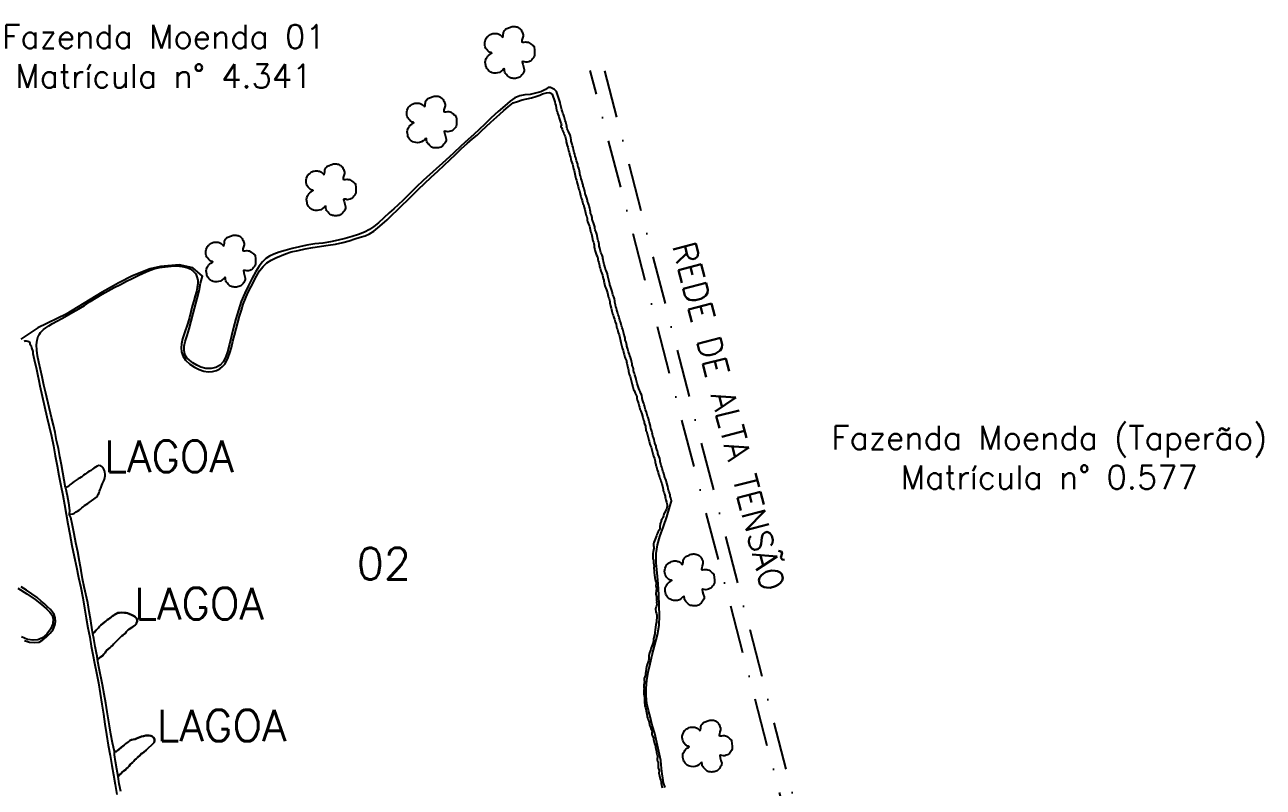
# Model space of a CAD drawing. Header units: metres. Extents: x 731494 to 733974, y 7842476 to 7845984.
# Drawn here: x 732071 to 733052, y 7844543 to 7845148 of the extents above; entities that cross this region are included whole.
import ezdxf
from ezdxf.enums import TextEntityAlignment as Align

# ---------------------------------------------------------------- set-up
doc = ezdxf.new("R2010")
doc.units = ezdxf.units.M
doc.header["$LTSCALE"] = 0.6
for name, pattern in [('CONTINUO', [0]), ('DASHDOT', [25.4, 12.7, -6.35, 0, -6.35]), ('LIN0', [0])]:
    doc.linetypes.add(name, pattern=pattern)
for name, color, linetype in [('0114053006', 1, 'Continuous'), ('0114053006001', 5, 'Continuous'), ('0114053006002', 5, 'Continuous'), ('LAGOA', 7, 'Continuous'), ('MATO', 94, 'LIN0'), ('REDE_DE_LUZ', 6, 'Continuous'), ('RESERVA', 3, 'Continuous'), ('TEXTO', 7, 'Continuous')]:
    doc.layers.add(name, color=color, linetype=linetype)
doc.styles.add('Simplex', font='simplex.shx')

# ---------------------------------------------------------------- blocks, each defined once
blk = doc.blocks.new('MATO')
at = {"layer": 'MATO', "linetype": 'CONTINUO'}
blk.add_lwpolyline([(733467.07, 7843526.15), (733466.34, 7843525.48), (733465.48, 7843524.72), (733464.52, 7843524), (733463.43, 7843523.71), (733462.33, 7843523.59), (733461.27, 7843523.63), (733460.4, 7843523.81), (733459.63, 7843524.12), (733458.95, 7843524.53), (733458.31, 7843525.01), (733457.76, 7843525.56), (733457.31, 7843526.14), (733457, 7843526.7), (733456.78, 7843527.31), (733456.63, 7843527.99), (733456.48, 7843528.9), (733456.41, 7843529.83), (733456.44, 7843530.73), (733456.67, 7843531.39), (733456.98, 7843531.95), (733457.33, 7843532.45), (733457.59, 7843532.9), (733457.89, 7843533.32), (733458.26, 7843533.73), (733458.98, 7843534.19), (733459.65, 7843534.63), (733460.14, 7843535), (733459.93, 7843535.15), (733459.49, 7843535.26), (733458.95, 7843535.38), (733458.56, 7843535.6), (733458.17, 7843535.92), (733457.77, 7843536.35), (733457.27, 7843536.98), (733456.79, 7843537.71), (733456.39, 7843538.52), (733456.18, 7843539.35), (733456.09, 7843540.22), (733456.14, 7843541.11), (733456.39, 7843542.09), (733456.74, 7843543.01), (733457.14, 7843543.81), (733457.44, 7843544.23), (733457.78, 7843544.53), (733458.18, 7843544.78), (733458.76, 7843545.2), (733459.41, 7843545.6), (733460.09, 7843545.95), (733460.78, 7843546.11), (733461.45, 7843546.2), (733462.1, 7843546.21), (733462.67, 7843546.19), (733463.21, 7843546.11), (733463.7, 7843545.98), (733464.14, 7843545.84), (733464.55, 7843545.65), (733464.97, 7843545.4), (733465.47, 7843544.85), (733465.95, 7843544.38), (733466.36, 7843544.16), (733466.56, 7843544.8), (733466.69, 7843545.65), (733466.77, 7843546.53), (733466.86, 7843546.91), (733466.97, 7843547.21), (733467.13, 7843547.47), (733467.41, 7843547.93), (733467.75, 7843548.38), (733468.16, 7843548.79), (733468.65, 7843549.02), (733469.17, 7843549.2), (733469.71, 7843549.35), (733470.2, 7843549.6), (733470.7, 7843549.83), (733471.22, 7843550.02), (733471.77, 7843550.13), (733472.34, 7843550.18), (733472.91, 7843550.18), (733473.47, 7843550.15), (733474, 7843550.07), (733474.51, 7843549.95), (733474.98, 7843549.77), (733475.42, 7843549.54), (733475.82, 7843549.26), (733476.17, 7843548.97), (733476.49, 7843548.62), (733476.79, 7843548.22), (733477.1, 7843547.71), (733477.39, 7843547.14), (733477.63, 7843546.54), (733477.83, 7843546.01), (733477.95, 7843545.4), (733477.96, 7843544.68), (733477.62, 7843543.5), (733477.31, 7843542.34), (733477.19, 7843541.37), (733477.8, 7843541.2), (733478.61, 7843541.26), (733479.52, 7843541.4), (733480.19, 7843541.33), (733480.83, 7843541.18), (733481.44, 7843540.94), (733482.09, 7843540.51), (733482.7, 7843540.01), (733483.25, 7843539.5), (733483.67, 7843539.27), (733484.01, 7843538.94), (733484.26, 7843538.36), (733484.46, 7843536.92), (733484.56, 7843535.33), (733484.53, 7843533.79), (733484.26, 7843532.92), (733483.87, 7843532.26), (733483.41, 7843531.75), (733482.98, 7843531.21), (733482.49, 7843530.76), (733481.92, 7843530.39), (733481.18, 7843530.09), (733480.38, 7843529.88), (733479.58, 7843529.76), (733478.72, 7843529.99), (733478, 7843530.12), (733477.53, 7843529.94), (733477.78, 7843528.67), (733478.2, 7843527.17), (733478.62, 7843525.68), (733478.59, 7843524.92), (733478.41, 7843524.34), (733478.12, 7843523.86), (733477.76, 7843523.24), (733477.34, 7843522.66), (733476.89, 7843522.12), (733476.47, 7843521.69), (733476.03, 7843521.33), (733475.53, 7843521.04), (733474.92, 7843520.82), (733474.27, 7843520.66), (733473.6, 7843520.57), (733472.94, 7843520.56), (733472.3, 7843520.6), (733471.69, 7843520.69), (733471.19, 7843520.74), (733470.72, 7843520.87), (733470.26, 7843521.09), (733469.7, 7843521.56), (733469.14, 7843522.12), (733468.61, 7843522.71), (733468.17, 7843523.16), (733467.79, 7843523.64), (733467.5, 7843524.16), (733467.38, 7843524.96), (733467.28, 7843525.73), (733467.15, 7843526.37)], dxfattribs=at)

msp = doc.modelspace()

# ---------------------------------------------------------------- linework, layer by layer
at = {"layer": '0114053006'}
for points in [[(732578.14, 7844543.2), (732576.96, 7844546.86), (732576.29, 7844550.52), (732575.84, 7844554.04), (732575.33, 7844558.41), (732574.77, 7844564.53), (732570.08, 7844586.08), (732568.04, 7844592.56), (732566.53, 7844598.46), (732565.13, 7844604.21), (732563.81, 7844609.79), (732563.26, 7844615.77), (732563.2, 7844621.87), (732563.77, 7844628.13), (732564.81, 7844634.7), (732566.22, 7844641.31), (732567.98, 7844648.4), (732570.11, 7844656.24), (732572.05, 7844664.25), (732573.34, 7844671.8), (732573.84, 7844679.28), (732573.59, 7844687.4), (732573.15, 7844696.04), (732572.55, 7844704.76), (732571.79, 7844713.32), (732571.21, 7844721.3), (732570.98, 7844728.69), (732572.07, 7844735.57), (732574.06, 7844742.35), (732576.85, 7844750.22), (732579.53, 7844757.91), (732581.95, 7844765.94), (732583.26, 7844770.21), (732583.16, 7844770.53), (732582.64, 7844772.53), (732582.34, 7844773.39), (732582.29, 7844773.65), (732582.26, 7844775.49), (732581.63, 7844776.48), (732581.57, 7844776.83), (732581.14, 7844778.29), (732580.74, 7844779.19), (732580.64, 7844779.63), (732580.55, 7844780.36), (732580.34, 7844781.75), (732579.32, 7844785.36), (732578.93, 7844786.63), (732578.48, 7844787.92), (732578.07, 7844788.94), (732577.46, 7844790.72), (732577.2, 7844792.11), (732576.78, 7844793.04), (732576.49, 7844794.1), (732576.02, 7844795.28), (732575.75, 7844796.02), (732575.55, 7844797.16), (732575.13, 7844798.51), (732574.83, 7844799.63), (732574.55, 7844800.78), (732574.32, 7844801.52), (732574.21, 7844802.54), (732573.87, 7844804.03), (732573.42, 7844805.39), (732572.73, 7844807.2), (732572.5, 7844807.94), (732572.29, 7844808.75), (732572.08, 7844809.82), (732571.72, 7844811.2), (732571.38, 7844812.12), (732571.18, 7844812.82), (732570.96, 7844814.15), (732570.15, 7844816.03), (732570, 7844816.56), (732569.78, 7844817.49), (732569.46, 7844819), (732569.13, 7844819.85), (732568.91, 7844820.81), (732568.54, 7844821.88), (732568.07, 7844823.49), (732567.97, 7844824.37), (732567.61, 7844825.79), (732567.14, 7844827.21), (732566.87, 7844827.73), (732566.67, 7844829.3), (732566.4, 7844830.83), (732565.67, 7844832.62), (732565.56, 7844833.17), (732565.35, 7844834.5), (732564.93, 7844835.66), (732564.69, 7844836.63), (732564.33, 7844837.65), (732563.48, 7844840.83), (732562.66, 7844842.71), (732562.46, 7844843.62), (732562.05, 7844844.8), (732561.74, 7844845.76), (732561.53, 7844846.64), (732561.19, 7844847.74), (732560.85, 7844849), (732560.48, 7844849.88), (732559.96, 7844851.52), (732559.87, 7844852.14), (732559.76, 7844854.17), (732559.06, 7844855.63), (732558.61, 7844856.49), (732558.28, 7844857.24), (732557.93, 7844858.25), (732557.33, 7844859.59), (732556.98, 7844860.26), (732556.54, 7844861.97), (732556.04, 7844863.64), (732555.8, 7844864.69), (732555.24, 7844866.82), (732554.96, 7844868.01), (732554.23, 7844870.3), (732553.81, 7844871.47), (732553.5, 7844872.25), (732553.28, 7844872.98), (732553.14, 7844873.62), (732553.04, 7844874.78), (732552.75, 7844876.15), (732552.42, 7844877.16), (732552.13, 7844878.17), (732551.96, 7844879.02), (732551.82, 7844880.26), (732551.54, 7844881.36), (732551.34, 7844882.51), (732550.68, 7844884.12), (732550.25, 7844885), (732550.14, 7844885.4), (732549.95, 7844886.39), (732549.54, 7844887.82), (732549.25, 7844888.56), (732549.01, 7844889.59), (732548.68, 7844890.84), (732548.22, 7844892.35), (732547.91, 7844893.03), (732547.79, 7844893.74), (732547.24, 7844896.23), (732546.8, 7844897.34), (732546.6, 7844898.11), (732546.39, 7844899.32), (732546.14, 7844900.6), (732545.85, 7844901.93), (732545.52, 7844903.26), (732544.83, 7844905.24), (732544.55, 7844906.21), (732544.23, 7844907.56), (732543.8, 7844908.59), (732543.62, 7844909.25), (732543.14, 7844911.6), (732542.4, 7844913.8), (732542, 7844914.76), (732541.8, 7844915.59), (732541.42, 7844916.92), (732541.08, 7844918.03), (732540.72, 7844919.04), (732540.37, 7844920.14), (732540.11, 7844920.84), (732539.98, 7844921.63), (732539.66, 7844923.24), (732539.21, 7844924.43), (732538.81, 7844925.93), (732538.42, 7844928.03), (732538.34, 7844929.06), (732538, 7844930.59), (732537.49, 7844932.27), (732537.01, 7844933.22), (732536.82, 7844933.87), (732536.28, 7844936.34), (732535.53, 7844938.96), (732535.01, 7844940.52), (732534.46, 7844941.68), (732534.25, 7844942.19), (732533.87, 7844944.3), (732533.62, 7844945.33), (732533.38, 7844946.43), (732533.03, 7844947.6), (732532.85, 7844948.7), (732532.49, 7844950.5), (732531.46, 7844953.13), (732531.04, 7844954.13), (732530.75, 7844954.96), (732530.43, 7844956.26), (732530.1, 7844957.11), (732529.96, 7844957.91), (732529.71, 7844959.05), (732529.46, 7844960.38), (732529.06, 7844961.83), (732528.8, 7844962.61), (732528.68, 7844963.61), (732528.31, 7844965.39), (732527.56, 7844966.82), (732527.33, 7844967.44), (732526.71, 7844969.54), (732526.4, 7844970.74), (732526.13, 7844971.64), (732525.95, 7844972.53), (732525.84, 7844973.73), (732525.57, 7844975.47), (732525.16, 7844976.71), (732524.87, 7844977.74), (732523.95, 7844981.85), (732523.55, 7844983.41), (732523.04, 7844984.56), (732522.78, 7844985.39), (732522.57, 7844986.35), (732522.35, 7844987.66), (732521.98, 7844989.4), (732521.34, 7844990.86), (732520.83, 7844992.13), (732520.37, 7844993.13), (732520.29, 7844993.53), (732520.27, 7844995.07), (732519.8, 7844997.02), (732519.33, 7844998.07), (732519.14, 7844998.67), (732519.04, 7844999.5), (732518.81, 7845000.96), (732518.47, 7845002.64), (732517.93, 7845004.2), (732517.61, 7845005.25), (732517.31, 7845006.88), (732516.68, 7845007.84), (732516.57, 7845008.25), (732516.27, 7845009.57), (732515.53, 7845012.13), (732515.03, 7845013.25), (732514.84, 7845013.72), (732514.7, 7845014.49), (732514.46, 7845016.02), (732514, 7845017.6), (732513.64, 7845018.59), (732513.34, 7845019.52), (732513.09, 7845020.66), (732512.42, 7845023.2), (732512.15, 7845024.52), (732511.74, 7845025.92), (732511.28, 7845027.27), (732510.97, 7845028.21), (732510.5, 7845030.47), (732510.34, 7845031.81), (732509.93, 7845033.67), (732509.36, 7845035.08), (732509.09, 7845036.01), (732508.88, 7845037.33), (732508.51, 7845038.69), (732508.05, 7845040.09), (732507.59, 7845041.3), (732507.3, 7845042.33), (732506.99, 7845043.8), (732506.61, 7845045.43), (732506.2, 7845046.72), (732505.88, 7845047.8), (732505.62, 7845049.02), (732505.19, 7845050.72), (732504.81, 7845051.92), (732504.52, 7845053.23), (732503.81, 7845055.74), (732503.73, 7845056.75), (732503.38, 7845058.26), (732503.09, 7845059.26), (732502.85, 7845060.79), (732501.8, 7845062.6), (732501.52, 7845063.42), (732500.66, 7845065.5), (732500.24, 7845066.73), (732499.99, 7845067.31), (732500.16, 7845067.67), (732499.5, 7845070.59), (732499.02, 7845071.96), (732498.08, 7845075.29), (732497.5, 7845076.77), (732497.06, 7845077.79), (732496.77, 7845078.83), (732496.39, 7845080.54), (732495.99, 7845081.51), (732495.35, 7845084.82), (732494.98, 7845086.33), (732494.53, 7845087.92), (732492.2, 7845095), (732490.45, 7845096.66), (732489.46, 7845097.25), (732487.22, 7845098.14), (732485.5, 7845098.07), (732483.45, 7845096.59), (732479.69, 7845094.89), (732475.53, 7845093.59), (732471.1, 7845092.76), (732466.88, 7845092.26), (732462.9, 7845091.49), (732459.08, 7845089.9), (732455.33, 7845087.28), (732451.01, 7845083.74), (732445.93, 7845079.28), (732440.38, 7845074.27), (732435.26, 7845069.12), (732430.67, 7845064.8), (732426.48, 7845060.93), (732421.98, 7845056.95), (732416.41, 7845051.92), (732410.39, 7845046.2), (732404.39, 7845040.72), (732386.49, 7845024.41), (732380.9, 7845019.06), (732375.36, 7845013.63), (732370.5, 7845008.9), (732366.6, 7845005.07), (732363.27, 7845001.99), (732359.51, 7844998.83), (732350.92, 7844990.94), (732347.4, 7844987.87), (732343.95, 7844985.57), (732339.94, 7844983.5), (732335.24, 7844981.68), (732330.04, 7844979.99), (732324.64, 7844978.61), (732318.93, 7844977.06), (732312.93, 7844975.82), (732306.84, 7844974.81), (732300.51, 7844974.18), (732294.24, 7844973.07), (732282.52, 7844970.44), (732277.02, 7844969.08), (732272.24, 7844967.69), (732267.99, 7844966.04), (732264.51, 7844964.37), (732261.72, 7844962.68), (732259.07, 7844960.06), (732256.51, 7844956.52), (732253.71, 7844952.2), (732250.84, 7844947.08), (732247.88, 7844941.35), (732244.91, 7844935.11), (732242.14, 7844928.5), (732239.95, 7844921.74), (732237.91, 7844914.87), (732236.09, 7844908.05), (732234.46, 7844901.32), (732232.98, 7844894.64), (732231.36, 7844888.65), (732229.66, 7844884.17), (732227.81, 7844880.77), (732225.37, 7844878.16), (732222.05, 7844876.31), (732218.41, 7844875.31), (732214.22, 7844875.47), (732210.26, 7844876.5), (732206.91, 7844878.02), (732203.77, 7844879.89), (732201.06, 7844881.96), (732199.11, 7844883.87), (732197.82, 7844885.93), (732197.09, 7844887.83), (732196.83, 7844890.2), (732196.96, 7844893.22), (732197.83, 7844896.94), (732199.23, 7844901.52), (732200.94, 7844906.96), (732202.56, 7844912.93), (732204.19, 7844919.05), (732207.37, 7844930.9), (732208.85, 7844936.95), (732210, 7844942.97), (732211.47, 7844948.55), (732203.87, 7844955.23), (732192.89, 7844957.73), (732178.23, 7844956.33), (732169.95, 7844954.52), (732156.03, 7844948.81), (732145.2, 7844943.4), (732131.85, 7844935.91), (732103.41, 7844918.46), (732080.99, 7844907.71), (732067.51, 7844898.74)], [(732065.16, 7844701.21), (732072.28, 7844696.84), (732078.8, 7844692.25), (732083.81, 7844688.24), (732087.84, 7844684.92), (732090.5, 7844682.36), (732092.24, 7844679.92), (732093.23, 7844676.98), (732092.9, 7844672.88), (732091.11, 7844668.66), (732088.1, 7844664.82), (732084.58, 7844661.99), (732080.97, 7844660.39), (732077.28, 7844659.95), (732072.86, 7844660.65), (732067.93, 7844662.67)]]:
    msp.add_lwpolyline(points, dxfattribs=at)
at = {"layer": '0114053006001', "elevation": 671.99}
for points in [[(732070.02, 7844897.1), (732070.71, 7844897.35), (732071.71, 7844897.41), (732073.1, 7844897.14), (732073.45, 7844896.77), (732074.51, 7844896.06), (732074.74, 7844894.97), (732075.68, 7844893.37), (732076.01, 7844891.7), (732076.87, 7844888.93), (732076.99, 7844887.28), (732078.03, 7844882.47), (732079.78, 7844874.95), (732080.83, 7844869.59), (732081.73, 7844865.98), (732082.52, 7844861.79), (732084.39, 7844853.61), (732086.32, 7844845.26), (732088.16, 7844837.1), (732089.99, 7844829.33), (732091.7, 7844821.81), (732093.29, 7844814.16), (732094.76, 7844806.3), (732096.24, 7844798.3), (732097.72, 7844790.48), (732099.23, 7844782.77), (732100.79, 7844775.07), (732102.14, 7844767.52), (732103.53, 7844760.05), (732104.81, 7844752.32), (732106.2, 7844743.95), (732107.89, 7844735.19), (732109.7, 7844726.4), (732111.49, 7844717.8), (732113.2, 7844709.7), (732114.93, 7844701.67), (732116.52, 7844693.59), (732117.95, 7844685.49), (732119.2, 7844677.51), (732120.56, 7844669.71), (732122.06, 7844662.3), (732123.36, 7844655.37), (732124.53, 7844648.74), (732125.88, 7844641.73), (732127.39, 7844634.14), (732128.95, 7844626.08), (732130.45, 7844617.65), (732131.82, 7844609.19), (732132.92, 7844601.25), (732134.18, 7844593.31), (732135.39, 7844585.19), (732136.73, 7844576.82), (732138.26, 7844568.56), (732139.73, 7844560.66), (732140.92, 7844553.14), (732142.15, 7844545.55), (732143.63, 7844537.65)], [(732070.28, 7844659.83), (732074.38, 7844658.52), (732078.2, 7844658.05), (732081.9, 7844658.51), (732084.99, 7844660.39), (732087.8, 7844662.73), (732090.63, 7844665.54), (732093.06, 7844668.57), (732094.5, 7844671.8), (732094.98, 7844674.84), (732094.74, 7844677.75), (732093.89, 7844680.34), (732092.71, 7844682.32), (732090.87, 7844684.38), (732088.59, 7844686.49), (732086.17, 7844688.75), (732083.55, 7844691.01), (732080.34, 7844693.86), (732076.31, 7844696.72), (732072, 7844699.77), (732067.77, 7844702.38)]]:
    msp.add_lwpolyline(points, dxfattribs=at)
at = {"layer": '0114053006002', "elevation": 667.23}
msp.add_lwpolyline([(732146.67, 7844539.92), (732145.46, 7844546.22), (732144.52, 7844551.92), (732145.94, 7844553.5), (732146.96, 7844554.31), (732147.93, 7844555.38), (732149.18, 7844556.4), (732150.35, 7844557.1), (732151.37, 7844558.18), (732152.38, 7844559.17), (732153.3, 7844560.2), (732154.17, 7844561.33), (732156.05, 7844563.02), (732156.97, 7844564.09), (732157.9, 7844565.05), (732158.91, 7844565.97), (732160.02, 7844567.01), (732162.06, 7844568.89), (732162.95, 7844569.82), (732163.87, 7844570.49), (732164.85, 7844571.25), (732166.7, 7844572.86), (732168.74, 7844574.7), (732170.93, 7844576.79), (732171.73, 7844577.46), (732172.35, 7844578.19), (732173.21, 7844578.95), (732173.52, 7844580.23), (732173.38, 7844581.67), (732172.76, 7844582.86), (732171.81, 7844583.72), (732170.55, 7844584.23), (732169.2, 7844584.5), (732167.86, 7844584.52), (732166.46, 7844584.32), (732164.84, 7844584.03), (732163.23, 7844583.61), (732160.52, 7844582.6), (732159.26, 7844582.07), (732158.04, 7844581.67), (732156.59, 7844581.33), (732155.22, 7844580.96), (732153.9, 7844580.4), (732152.7, 7844579.53), (732150.54, 7844577.86), (732149.43, 7844576.89), (732148.33, 7844576.03), (732147.32, 7844575.09), (732145.15, 7844573.27), (732144.14, 7844572.48), (732143.22, 7844571.89), (732142.4, 7844571.85), (732141.72, 7844571.7), (732140.08, 7844578.5), (732138.8, 7844585.6), (732137.74, 7844592), (732135.91, 7844603.34), (732134.79, 7844609.97), (732133.64, 7844617.21), (732132.19, 7844624.71), (732129.28, 7844638.95), (732128.19, 7844644.76), (732129.74, 7844646.12), (732131.02, 7844646.87), (732132.22, 7844647.66), (732133.26, 7844648.81), (732134.22, 7844650.01), (732134.79, 7844651.15), (732135.64, 7844652.18), (732137.97, 7844654.08), (732139.14, 7844654.99), (732140.07, 7844655.89), (732141.03, 7844656.96), (732142.01, 7844657.98), (732143.97, 7844659.79), (732144.9, 7844660.72), (732145.8, 7844661.69), (732146.67, 7844662.6), (732147.62, 7844663.39), (732148.51, 7844664.01), (732149.46, 7844664.75), (732150.32, 7844665.61), (732151.07, 7844666.54), (732151.87, 7844667.4), (732152.64, 7844668.19), (732153.45, 7844668.81), (732155.49, 7844670.11), (732156.44, 7844670.87), (732157.3, 7844671.39), (732158.13, 7844671.96), (732158.83, 7844672.82), (732159.14, 7844673.76), (732159.57, 7844674.95), (732159.66, 7844676.19), (732159.12, 7844677.6), (732158.12, 7844678.57), (732156.87, 7844679.29), (732155.79, 7844679.94), (732153.42, 7844681.01), (732152.14, 7844681.36), (732150.98, 7844681.57), (732149.57, 7844681.66), (732146.9, 7844681.93), (732145.6, 7844681.82), (732144.3, 7844681.58), (732142.99, 7844681), (732141.95, 7844680.35), (732140.84, 7844679.59), (732139.79, 7844678.94), (732138.96, 7844678.37), (732137.05, 7844676.8), (732135.9, 7844676.06), (732134.85, 7844675.22), (732133.8, 7844674.41), (732130.91, 7844671.82), (732129.95, 7844670.9), (732129.06, 7844669.82), (732128.23, 7844668.89), (732127.23, 7844667.9), (732125.49, 7844666.23), (732124.66, 7844665.09), (732124.09, 7844668.32), (732122.96, 7844675.46), (732121.76, 7844682.68), (732120.5, 7844689.58), (732117.71, 7844702.38), (732116.49, 7844708.62), (732115.27, 7844715.28), (732113.99, 7844722.42), (732112.55, 7844729.95), (732111.11, 7844737.31), (732109.65, 7844744.42), (732108.32, 7844751.06), (732107.21, 7844757.16), (732105.87, 7844759.96), (732108.81, 7844760.27), (732110.05, 7844760.83), (732111.3, 7844761.67), (732112.48, 7844762.37), (732113.63, 7844763.07), (732114.75, 7844763.95), (732115.8, 7844764.85), (732116.96, 7844765.81), (732118.07, 7844766.77), (732119.26, 7844767.54), (732120.47, 7844768.27), (732121.67, 7844769.09), (732125.3, 7844771.81), (732126.3, 7844772.61), (732127.41, 7844773.44), (732128.21, 7844774.46), (732128.9, 7844775.54), (732129.47, 7844776.88), (732129.78, 7844778.15), (732130.39, 7844779.46), (732131.01, 7844780.54), (732131.44, 7844782.01), (732131.77, 7844782.98), (732132.13, 7844784.19), (732132.73, 7844785.25), (732133.28, 7844786.46), (732133.74, 7844787.65), (732134.04, 7844788.99), (732134.25, 7844790.42), (732134.24, 7844791.72), (732134.07, 7844793.13), (732133.7, 7844794.31), (732133.34, 7844795.59), (732132.68, 7844796.58), (732131.91, 7844797.53), (732130.89, 7844798.19), (732129.43, 7844798.42), (732127.9, 7844798.01), (732126.67, 7844797.23), (732125.42, 7844796.34), (732124.35, 7844795.48), (732123.21, 7844794.63), (732121.95, 7844794.05), (732120.67, 7844793.33), (732119.57, 7844792.44), (732118.41, 7844791.75), (732117.25, 7844790.95), (732116.24, 7844790.04), (732115.22, 7844789.31), (732114.01, 7844788.58), (732112.92, 7844787.89), (732109.67, 7844785.78), (732107.44, 7844783.97), (732106.44, 7844783.06), (732105.46, 7844782.4), (732104.47, 7844781.71), (732103.01, 7844780.75), (732101.9, 7844786.84), (732100.8, 7844792.93), (732099.63, 7844799.16), (732098.43, 7844805.62), (732097.22, 7844812.01), (732095.86, 7844818.41), (732094.6, 7844824.65), (732093.32, 7844830.59), (732091.92, 7844836.59), (732087.31, 7844855.77), (732085.8, 7844862.31), (732084.32, 7844868.81), (732081.73, 7844880.32), (732080.8, 7844885.4), (732080.2, 7844890.02), (732080.01, 7844894.28), (732080.49, 7844897.9), (732081.3, 7844900.92), (732081.72, 7844901.58), (732082.26, 7844902.54), (732083.16, 7844903.85), (732084.05, 7844904.99), (732085.41, 7844906.33), (732087.22, 7844907.75), (732089.74, 7844909.26), (732092.68, 7844910.99), (732096.11, 7844912.87), (732099.88, 7844915.06), (732104.16, 7844917.46), (732108.74, 7844919.98), (732113.34, 7844922.62), (732117.89, 7844925.46), (732122.43, 7844928.48), (732127.08, 7844931.54), (732131.83, 7844934.4), (732136.64, 7844937.06), (732141.47, 7844939.64), (732146.39, 7844942.12), (732151.18, 7844944.59), (732155.7, 7844946.89), (732160.07, 7844948.98), (732164.37, 7844950.99), (732168.67, 7844952.9), (732173.03, 7844954.48), (732177.43, 7844955.45), (732181.97, 7844956.13), (732186.62, 7844956.58), (732191.14, 7844956.77), (732195.34, 7844956.38), (732198.95, 7844955.5), (732201.71, 7844954.38), (732203.85, 7844952.75), (732206.24, 7844950.52), (732207.03, 7844948.11), (732207.7, 7844945.53), (732207.69, 7844942.61), (732207.3, 7844939.67), (732206.71, 7844936.47), (732205.75, 7844932.95), (732204.51, 7844929.13), (732203.37, 7844924.78), (732201.11, 7844915.73), (732199.78, 7844911.37), (732196.92, 7844902.83), (732195.65, 7844898.81), (732194.85, 7844895.09), (732194.5, 7844891.75), (732194.77, 7844888.55), (732195.8, 7844885.37), (732198.08, 7844881.92), (732201.44, 7844878.81), (732205.16, 7844876.43), (732208.88, 7844874.52), (732212.52, 7844873.26), (732216.08, 7844872.7), (732219.5, 7844873.05), (732222.53, 7844873.93), (732225.18, 7844875.26), (732227.37, 7844876.94), (732229.11, 7844878.85), (732230.62, 7844881.26), (732231.94, 7844884.24), (732233.07, 7844887.82), (732234.35, 7844892.15), (732235.63, 7844897.01), (732236.88, 7844901.92), (732238.2, 7844906.9), (732240.9, 7844916.88), (732242.33, 7844921.7), (732243.79, 7844926.35), (732245.48, 7844930.92), (732247.39, 7844935.35), (732249.67, 7844939.89), (732254.33, 7844948.51), (732256.75, 7844952.74), (732259.51, 7844956.32), (732262.46, 7844959.2), (732265.84, 7844961.42), (732269.51, 7844963.22), (732277.18, 7844966.25), (732281.81, 7844967.92), (732287.28, 7844969.1), (732292.99, 7844970.41), (732298.85, 7844971.4), (732310.97, 7844973.12), (732316.91, 7844974.1), (732322.6, 7844975.31), (732327.63, 7844976.69), (732332.2, 7844978.16), (732336.45, 7844979.43), (732340.37, 7844980.65), (732343.79, 7844982.19), (732347.17, 7844984.4), (732350.49, 7844987), (732353.88, 7844989.92), (732357.8, 7844993.33), (732361.79, 7844997.19), (732365.86, 7845000.96), (732369.85, 7845004.84), (732373.93, 7845008.91), (732378.11, 7845013.12), (732382.62, 7845017.59), (732387.58, 7845022.19), (732392.69, 7845027.04), (732397.98, 7845031.8), (732402.91, 7845036.51), (732407.58, 7845040.83), (732412.32, 7845045.3), (732416.91, 7845049.77), (732421.34, 7845053.75), (732425.44, 7845057.39), (732429.16, 7845060.48), (732432.74, 7845063.97), (732436.41, 7845067.3), (732440.05, 7845070.71), (732447.04, 7845077.15), (732450.4, 7845080.08), (732453.82, 7845082.87), (732457.75, 7845086.01), (732461.16, 7845087.09), (732464.97, 7845088.37), (732468.65, 7845089.33), (732472.27, 7845090.06), (732475.81, 7845091.04), (732478.81, 7845092.15), (732481, 7845093.05), (732484.17, 7845094.02), (732486.54, 7845094.11), (732487.68, 7845093.66), (732488.01, 7845093.46), (732488.71, 7845092.79), (732490.71, 7845086.74), (732491.11, 7845085.31), (732491.44, 7845083.96), (732492.14, 7845080.36), (732492.56, 7845079.34), (732492.89, 7845077.85), (732493.28, 7845076.45), (732493.8, 7845075.26), (732494.28, 7845074.01), (732495.21, 7845070.76), (732495.65, 7845069.49), (732495.95, 7845068.16), (732495.49, 7845067.24), (732495.98, 7845066.49), (732496.51, 7845065.28), (732496.91, 7845064.09), (732497.78, 7845062), (732498.14, 7845060.94), (732499.01, 7845059.43), (732499.18, 7845058.38), (732499.51, 7845057.25), (732499.77, 7845056.13), (732499.86, 7845055.02), (732500.64, 7845052.26), (732500.94, 7845050.89), (732501.34, 7845049.63), (732501.72, 7845048.1), (732502, 7845046.82), (732502.37, 7845045.55), (732502.75, 7845044.36), (732503.08, 7845042.94), (732503.41, 7845041.38), (732503.78, 7845040.04), (732504.28, 7845038.75), (732504.67, 7845037.54), (732504.96, 7845036.48), (732505.18, 7845035.13), (732505.57, 7845033.77), (732506.09, 7845032.48), (732506.4, 7845031.13), (732506.55, 7845029.83), (732507.1, 7845027.19), (732507.48, 7845026), (732507.93, 7845024.7), (732508.26, 7845023.56), (732508.52, 7845022.29), (732509.2, 7845019.71), (732509.48, 7845018.47), (732509.85, 7845017.29), (732510.21, 7845016.34), (732510.55, 7845015.15), (732510.76, 7845013.82), (732510.98, 7845012.61), (732511.34, 7845011.7), (732511.76, 7845010.75), (732512.39, 7845008.57), (732512.68, 7845007.29), (732512.98, 7845006.17), (732513.53, 7845005.35), (732513.72, 7845004.3), (732514.13, 7845002.96), (732514.6, 7845001.59), (732514.87, 7845000.26), (732515.08, 7844998.95), (732515.21, 7844997.82), (732515.59, 7844996.64), (732516, 7844995.72), (732516.28, 7844994.57), (732516.29, 7844993.1), (732516.55, 7844991.86), (732517.16, 7844990.55), (732517.65, 7844989.3), (732518.16, 7844988.17), (732518.42, 7844986.91), (732518.65, 7844985.58), (732518.91, 7844984.37), (732519.29, 7844983.15), (732519.76, 7844982.1), (732520.06, 7844980.92), (732521, 7844976.75), (732521.34, 7844975.54), (732521.67, 7844974.53), (732521.86, 7844973.25), (732521.98, 7844971.95), (732522.24, 7844970.66), (732522.55, 7844969.66), (732522.85, 7844968.48), (732523.53, 7844966.18), (732523.9, 7844965.18), (732524.51, 7844964.03), (732524.73, 7844962.96), (732524.88, 7844961.72), (732525.23, 7844960.67), (732525.56, 7844959.48), (732525.79, 7844958.25), (732526.04, 7844957.13), (732526.23, 7844956.05), (732526.6, 7844955.07), (732526.91, 7844953.82), (732527.3, 7844952.7), (732527.75, 7844951.62), (732528.64, 7844949.37), (732528.91, 7844947.98), (732529.13, 7844946.7), (732529.5, 7844945.43), (732529.72, 7844944.43), (732529.96, 7844943.47), (732530.39, 7844941.07), (732530.79, 7844940.07), (732531.3, 7844939.01), (732531.71, 7844937.78), (732532.4, 7844935.37), (732532.94, 7844932.87), (732533.28, 7844931.73), (732533.77, 7844930.77), (732534.13, 7844929.58), (732534.37, 7844928.47), (732534.45, 7844927.51), (732534.9, 7844925.05), (732535.4, 7844923.21), (732535.8, 7844922.13), (732536.05, 7844920.91), (732536.23, 7844919.81), (732536.59, 7844918.84), (732536.93, 7844917.77), (732537.28, 7844916.77), (732537.59, 7844915.79), (732537.93, 7844914.57), (732538.19, 7844913.51), (732538.66, 7844912.39), (732539.27, 7844910.56), (732539.73, 7844908.34), (732540, 7844907.29), (732540.41, 7844906.31), (732540.68, 7844905.2), (732541.01, 7844904.04), (732541.68, 7844902.11), (732541.96, 7844901.01), (732542.22, 7844899.8), (732542.45, 7844898.6), (732542.69, 7844897.25), (732543, 7844896.08), (732543.41, 7844895.06), (732543.86, 7844892.99), (732544.05, 7844891.84), (732544.47, 7844890.93), (732544.83, 7844889.73), (732545.13, 7844888.62), (732545.42, 7844887.38), (732545.75, 7844886.53), (732546.06, 7844885.47), (732546.24, 7844884.49), (732546.5, 7844883.57), (732547.02, 7844882.49), (732547.47, 7844881.39), (732547.63, 7844880.51), (732547.88, 7844879.54), (732548.01, 7844878.41), (732548.23, 7844877.24), (732548.59, 7844875.98), (732548.89, 7844875.11), (732549.08, 7844874.19), (732549.18, 7844873.04), (732549.4, 7844871.98), (732549.73, 7844870.92), (732550.06, 7844870.07), (732550.44, 7844869.02), (732551.1, 7844866.94), (732551.36, 7844865.85), (732551.92, 7844863.74), (732552.16, 7844862.62), (732552.69, 7844860.9), (732553.21, 7844858.83), (732553.72, 7844857.85), (732554.21, 7844856.78), (732554.55, 7844855.77), (732555.01, 7844854.75), (732555.49, 7844853.83), (732555.81, 7844853.16), (732555.88, 7844851.73), (732556.06, 7844850.6), (732556.73, 7844848.5), (732557.06, 7844847.7), (732557.35, 7844846.64), (732557.67, 7844845.57), (732557.89, 7844844.68), (732558.26, 7844843.53), (732558.6, 7844842.54), (732558.83, 7844841.47), (732559.7, 7844839.5), (732560.51, 7844836.47), (732560.85, 7844835.49), (732561.1, 7844834.49), (732561.46, 7844833.5), (732561.62, 7844832.47), (732561.82, 7844831.46), (732562.53, 7844829.71), (732562.71, 7844828.72), (732562.85, 7844827.5), (732563.02, 7844826.47), (732563.44, 7844825.65), (732563.77, 7844824.66), (732564.02, 7844823.66), (732564.13, 7844822.71), (732564.72, 7844820.66), (732565.06, 7844819.7), (732565.29, 7844818.67), (732565.61, 7844817.85), (732565.88, 7844816.61), (732566.13, 7844815.54), (732566.38, 7844814.68), (732567.1, 7844813.02), (732567.27, 7844811.95), (732567.58, 7844810.88), (732567.9, 7844810), (732568.18, 7844808.92), (732568.39, 7844807.86), (732568.65, 7844806.87), (732568.94, 7844805.9), (732569.65, 7844804.04), (732570.02, 7844802.95), (732570.26, 7844801.88), (732570.39, 7844800.72), (732570.69, 7844799.72), (732570.95, 7844798.64), (732571.28, 7844797.4), (732571.65, 7844796.22), (732571.87, 7844794.99), (732572.28, 7844793.86), (732572.69, 7844792.83), (732573.01, 7844791.68), (732573.35, 7844790.9), (732573.59, 7844789.67), (732573.96, 7844788.62), (732574.31, 7844787.56), (732574.74, 7844786.51), (732575.13, 7844785.39), (732575.48, 7844784.24), (732576.42, 7844780.91), (732576.58, 7844779.84), (732576.69, 7844778.91), (732576.94, 7844777.9), (732577.37, 7844776.92), (732577.67, 7844775.9), (732577.84, 7844774.98), (732578.28, 7844774.29), (732578.3, 7844773.23), (732578.47, 7844772.35), (732578.81, 7844771.38), (732579.32, 7844769.43), (732579.63, 7844768.43), (732579.84, 7844767.35), (732579.79, 7844766.17), (732579.58, 7844765.04), (732579.22, 7844763.96), (732578.01, 7844761.4), (732577.78, 7844760.76), (732577.18, 7844759.9), (732576.82, 7844758.72), (732576.59, 7844757.81), (732576.24, 7844757), (732575.68, 7844756.12), (732575.17, 7844755.02), (732574.92, 7844753.99), (732574.59, 7844753.02), (732574.34, 7844752.15), (732574.11, 7844749.94), (732573.94, 7844749.1), (732573.89, 7844748.17), (732573.38, 7844747.12), (732572.71, 7844746.07), (732572.16, 7844744.99), (732571.7, 7844743.86), (732571.29, 7844742.62), (732570.91, 7844741.41), (732570.36, 7844740.09), (732569.17, 7844737.49), (732569.07, 7844736.3), (732569, 7844735.02), (732569.13, 7844733.75), (732569.11, 7844732.59), (732568.91, 7844731.43), (732568.67, 7844730.2), (732568.37, 7844728.83), (732568.39, 7844727.44), (732568.36, 7844725.94), (732568.45, 7844724.58), (732568.88, 7844723.53), (732569.09, 7844721.21), (732569.3, 7844720.03), (732569.48, 7844718.8), (732569.25, 7844717.32), (732569.58, 7844714.72), (732569.63, 7844713.33), (732569.88, 7844711.96), (732570.04, 7844709.56), (732570.37, 7844708.4), (732570.6, 7844707.15), (732570.97, 7844705.83), (732570.98, 7844704.48), (732570.85, 7844703.2), (732571.13, 7844701.96), (732571.24, 7844700.56), (732571.19, 7844699.26), (732570.94, 7844696.69), (732571.37, 7844694.5), (732571.32, 7844693.22), (732571.32, 7844691.96), (732571.49, 7844690.69), (732571.38, 7844689.86), (732571.62, 7844688.22), (732571.31, 7844686.95), (732570.82, 7844685.82), (732570.51, 7844684.68), (732570.88, 7844682.41), (732571.28, 7844681.21), (732571.5, 7844679.87), (732571.61, 7844678.53), (732571.55, 7844677.33), (732571.44, 7844676.15), (732571.22, 7844674.25), (732570.92, 7844672.36), (732570.41, 7844667.84), (732570.1, 7844666.39), (732569.96, 7844664.97), (732569.31, 7844662.16), (732569.08, 7844660.7), (732568.89, 7844659.33), (732568.2, 7844656.64), (732567.77, 7844655.24), (732567.22, 7844653.89), (732566.89, 7844652.65), (732566.33, 7844651.37), (732565.82, 7844650.11), (732565.32, 7844647.62), (732565.16, 7844645.04), (732564.88, 7844643.69), (732563.57, 7844639.93), (732563.37, 7844638.73), (732563.25, 7844637.51), (732562.83, 7844634.96), (732562.7, 7844633.61), (732562.51, 7844632.34), (732561.68, 7844629.75), (732561.68, 7844628.43), (732561.71, 7844627.02), (732561.43, 7844624.22), (732561.34, 7844622.81), (732561.5, 7844621.52), (732561.39, 7844620.13), (732561.34, 7844618.76), (732561.38, 7844617.4), (732561.67, 7844616.07), (732561.79, 7844614.74), (732561.85, 7844613.35), (732561.87, 7844611.95), (732561.95, 7844610.57), (732562.04, 7844609.24), (732562.21, 7844607.89), (732562.56, 7844606.52), (732562.92, 7844605.21), (732563.13, 7844603.78), (732563.52, 7844602.63), (732563.69, 7844601.34), (732564.08, 7844599.12), (732564.35, 7844597.97), (732564.76, 7844596.83), (732565.19, 7844595.78), (732565.47, 7844594.92), (732565.92, 7844592.57), (732566.57, 7844590.96), (732567.06, 7844589.14), (732567.53, 7844588.27), (732567.83, 7844587.49), (732567.75, 7844586.5), (732567.66, 7844585.57), (732567.8, 7844584.53), (732568.84, 7844582.55), (732568.96, 7844581.32), (732569.19, 7844580.18), (732569.62, 7844579.15), (732569.83, 7844578.01), (732570.17, 7844576.85), (732570.54, 7844575.91), (732570.64, 7844574.81), (732570.81, 7844573.87), (732571.16, 7844572.83), (732571.35, 7844571.8), (732571.35, 7844570.85), (732571.51, 7844569.96), (732571.85, 7844568.99), (732572.13, 7844568.04), (732572.08, 7844567.09), (732571.97, 7844566.18), (732571.94, 7844565.1), (732572.21, 7844564), (732572.63, 7844562.95), (732572.72, 7844561.9), (732572.64, 7844559.97), (732572.66, 7844558.94), (732572.81, 7844558.07), (732573.25, 7844557.52), (732573.42, 7844556.66), (732573.3, 7844554.69), (732573.44, 7844553.63), (732573.7, 7844552.49), (732573.88, 7844551.27), (732574.2, 7844550.01), (732574.66, 7844548.81), (732574.99, 7844547.67), (732575.12, 7844546.5), (732575.7, 7844544.18), (732575.95, 7844543.08)], dxfattribs=at)
at = {"layer": 'LAGOA', "elevation": 667.23}
for points in [[(732103.01, 7844780.75), (732104.15, 7844774.71), (732105.17, 7844768.78), (732106.18, 7844762.94), (732105.87, 7844759.96), (732108.81, 7844760.27), (732110.05, 7844760.83), (732111.3, 7844761.67), (732112.48, 7844762.37), (732113.63, 7844763.07), (732114.75, 7844763.95), (732115.8, 7844764.85), (732116.96, 7844765.81), (732118.07, 7844766.77), (732119.26, 7844767.54), (732120.47, 7844768.27), (732121.67, 7844769.09), (732125.3, 7844771.81), (732126.3, 7844772.61), (732127.41, 7844773.44), (732128.21, 7844774.46), (732128.9, 7844775.54), (732129.47, 7844776.88), (732129.78, 7844778.15), (732130.39, 7844779.46), (732131.01, 7844780.54), (732131.44, 7844782.01), (732131.77, 7844782.98), (732132.13, 7844784.19), (732132.73, 7844785.25), (732133.28, 7844786.46), (732133.74, 7844787.65), (732134.04, 7844788.99), (732134.25, 7844790.42), (732134.24, 7844791.72), (732134.07, 7844793.13), (732133.7, 7844794.31), (732133.34, 7844795.59), (732132.68, 7844796.58), (732131.91, 7844797.53), (732130.89, 7844798.19), (732129.43, 7844798.42), (732127.9, 7844798.01), (732126.67, 7844797.23), (732125.42, 7844796.34), (732124.35, 7844795.48), (732123.21, 7844794.63), (732121.95, 7844794.05), (732120.67, 7844793.33), (732119.57, 7844792.44), (732118.41, 7844791.75), (732117.25, 7844790.95), (732116.24, 7844790.04), (732115.22, 7844789.31), (732114.01, 7844788.58), (732112.92, 7844787.89), (732109.67, 7844785.78), (732107.44, 7844783.97), (732106.44, 7844783.06), (732105.46, 7844782.4), (732104.47, 7844781.71)], [(732124.66, 7844665.09), (732125.49, 7844666.23), (732127.23, 7844667.9), (732128.23, 7844668.89), (732129.06, 7844669.82), (732129.95, 7844670.9), (732130.91, 7844671.82), (732133.8, 7844674.41), (732134.85, 7844675.22), (732135.9, 7844676.06), (732137.05, 7844676.8), (732138.96, 7844678.37), (732139.79, 7844678.94), (732140.84, 7844679.59), (732141.95, 7844680.35), (732142.99, 7844681), (732144.3, 7844681.58), (732145.6, 7844681.82), (732146.9, 7844681.93), (732149.57, 7844681.66), (732150.98, 7844681.57), (732152.14, 7844681.36), (732153.42, 7844681.01), (732155.79, 7844679.94), (732156.87, 7844679.29), (732158.12, 7844678.57), (732159.12, 7844677.6), (732159.66, 7844676.19), (732159.57, 7844674.95), (732159.14, 7844673.76), (732158.83, 7844672.82), (732158.13, 7844671.96), (732157.3, 7844671.39), (732156.44, 7844670.87), (732155.49, 7844670.11), (732153.45, 7844668.81), (732152.64, 7844668.19), (732151.87, 7844667.4), (732151.07, 7844666.54), (732150.32, 7844665.61), (732149.46, 7844664.75), (732148.51, 7844664.01), (732147.62, 7844663.39), (732146.67, 7844662.6), (732145.8, 7844661.69), (732144.9, 7844660.72), (732143.97, 7844659.79), (732142.01, 7844657.98), (732141.03, 7844656.96), (732140.07, 7844655.89), (732139.14, 7844654.99), (732137.97, 7844654.08), (732135.64, 7844652.18), (732134.79, 7844651.15), (732134.22, 7844650.01), (732133.26, 7844648.81), (732132.22, 7844647.66), (732131.02, 7844646.87), (732129.74, 7844646.12), (732128.19, 7844644.76), (732128.07, 7844647.26), (732127.36, 7844649.68), (732126.49, 7844655.11), (732125.32, 7844661.41)], [(732141.72, 7844571.7), (732142.4, 7844571.85), (732143.22, 7844571.89), (732144.14, 7844572.48), (732145.15, 7844573.27), (732147.32, 7844575.09), (732148.33, 7844576.03), (732149.43, 7844576.89), (732150.54, 7844577.86), (732152.7, 7844579.53), (732153.9, 7844580.4), (732155.22, 7844580.96), (732156.59, 7844581.33), (732158.04, 7844581.67), (732159.26, 7844582.07), (732160.52, 7844582.6), (732163.23, 7844583.61), (732164.84, 7844584.03), (732166.46, 7844584.32), (732167.86, 7844584.52), (732169.2, 7844584.5), (732170.55, 7844584.23), (732171.81, 7844583.72), (732172.76, 7844582.86), (732173.38, 7844581.67), (732173.52, 7844580.23), (732173.21, 7844578.95), (732172.35, 7844578.19), (732171.73, 7844577.46), (732170.93, 7844576.79), (732168.74, 7844574.7), (732166.7, 7844572.86), (732164.85, 7844571.25), (732163.87, 7844570.49), (732162.95, 7844569.82), (732162.06, 7844568.89), (732160.02, 7844567.01), (732158.91, 7844565.97), (732157.9, 7844565.05), (732156.97, 7844564.09), (732156.05, 7844563.02), (732154.17, 7844561.33), (732153.3, 7844560.2), (732152.38, 7844559.17), (732151.37, 7844558.18), (732150.35, 7844557.1), (732149.18, 7844556.4), (732147.93, 7844555.38), (732146.96, 7844554.31), (732145.94, 7844553.5), (732144.52, 7844551.92), (732143.51, 7844557.67), (732142.52, 7844563.93), (732141.74, 7844569)]]:
    msp.add_lwpolyline(points, close=True, dxfattribs=at)
at = {"layer": 'REDE_DE_LUZ', "color": 6, "linetype": 'DASHDOT', "ltscale": 5}
for points, elevation in [([(732743.3, 7843675.9), (732757.01, 7844198.5), (732755.97, 7844207.27), (732518.79, 7845111.7)], 672.78), ([(732530.17, 7845111.52), (732764.67, 7844208.45), (732765.91, 7844199.3), (732754.21, 7843675.61)], 716.16)]:
    msp.add_lwpolyline(points, dxfattribs=dict(at, elevation=elevation))

# ---------------------------------------------------------------- block references
at = {"layer": 'RESERVA', "color": 6, "xscale": 1.389233531220277, "yscale": 1.389233531220277, "zscale": 1.389233531220277}
for p in [(-286506.59, -3051376.36), (-286568.43, -3051431.52), (-286648.2, -3051485.28), (-286727.72, -3051541.81), (-286364.04, -3051794.56), (-286350.05, -3051926.27)]:
    msp.add_blockref('MATO', p, dxfattribs=at)

# ---------------------------------------------------------------- texts
at = {"layer": 'REDE_DE_LUZ', "linetype": 'Continuous', "style": 'Simplex'}
msp.add_text('REDE DE ALTA TENSÃO', height=18.75, rotation=284.55636, dxfattribs=at).set_placement((732628.45, 7844837.53), align=Align.MIDDLE_CENTER)
at = {"layer": 'TEXTO', "linetype": 'Continuous', "style": 'Simplex'}
for s, p in [('LAGOA', (732184.95, 7844805.78)), ('02', (732355.2, 7844720.64)), ('LAGOA', (732208.73, 7844689.03)), ('LAGOA', (732226.55, 7844592.4))]:
    msp.add_text(s, height=25, dxfattribs=at).set_placement(p, align=Align.MIDDLE_CENTER)
at = {"layer": 'TEXTO', "char_height": 18.75, "width": 621.4849, "attachment_point": 2, "style": 'Simplex'}
for s, insert in [('\\pi-56.25,l75,t75;Fazenda Moenda 01\\PMatrícula n° 4.341', (732171.5, 7845147.94)), ('\\pi-56.25,l75,t75;Fazenda Moenda (Taperão)\\PMatrícula n° 0.577', (732873.35, 7844829.87))]:
    msp.add_mtext(s, dxfattribs=dict(at, insert=insert))

doc.saveas('drawing.dxf')
